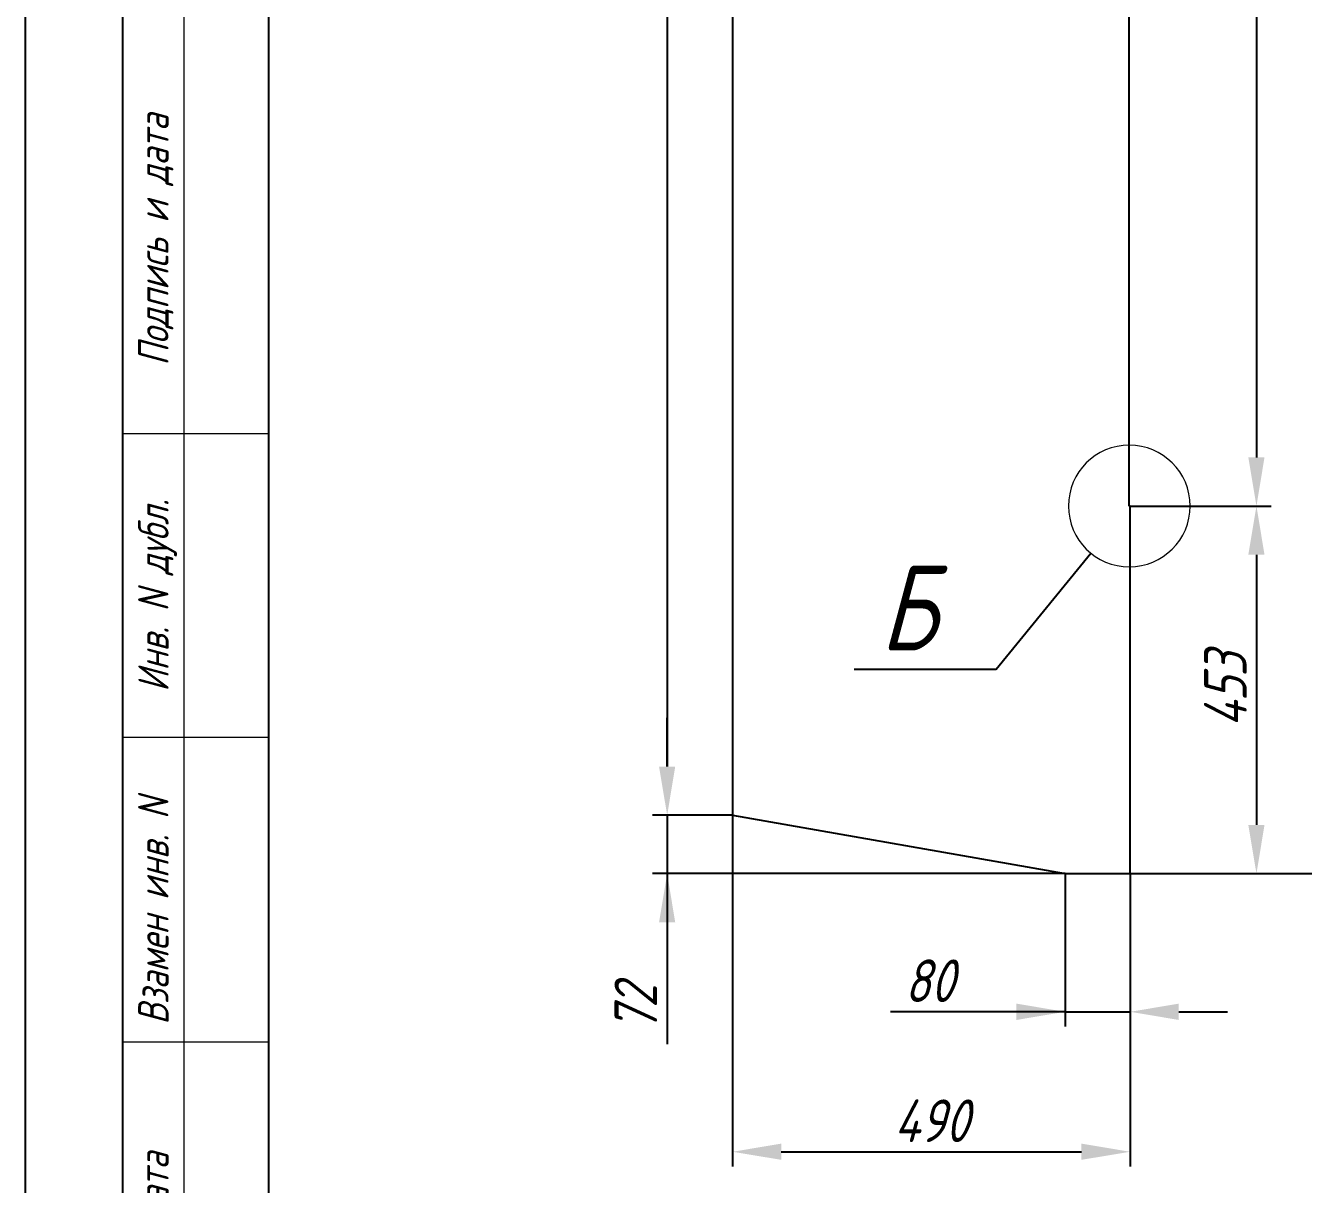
# Model space of a CAD drawing. Header units: millimetres. Extents: x -37166 to -34073, y -441 to 2979.
# Drawn here: x -36307 to -36202, y 653.6 to 748.9 of the extents above; entities that cross this region are included whole.
import ezdxf
from ezdxf.enums import TextEntityAlignment as Align

# ---------------------------------------------------------------- set-up
doc = ezdxf.new("R2010")
doc.units = ezdxf.units.MM
doc.header["$PDSIZE"] = -1
doc.linetypes.add('K5LT_THIN', pattern=[0])
doc.linetypes.add('SLD-Сплошная', pattern=[0])
for name, color, linetype in [('Frame', 6, 'Continuous'), ('ОСНОВНАЯ_НАДПИСЬ', 7, 'SLD-Сплошная'), ('ЧЕРТЕЖ', 7, 'Continuous')]:
    doc.layers.add(name, color=color, linetype=linetype)
doc.layers.add('Системный слой (1)', color=7, linetype='Continuous', true_color=0x909090)
doc.styles.add('SLDTEXTSTYLE0', font='ГОСТ тип А наклонный.ttf')
doc.styles.get("Standard").update_dxf_attribs({"font": 'ГОСТ тип А наклонный.ttf'})
doc.styles.add('ГОСТ', font='ГОСТ тип А.ttf', dxfattribs={"oblique": 15})
doc.dimstyles.new('dim1', dxfattribs={"dimtxt": 3.5, "dimasz": 4, "dimexe": 1.2, "dimexo": 0, "dimgap": 0.8, "dimtad": 1, "dimdec": 0, "dimdsep": 46, "dimtxsty": 'Standard', "dimcen": 5, "dimadec": 0, "dimazin": 0, "dimtfac": 1, "dimtdec": 0, "dimtmove": 0, "dimatfit": 3, "dimfxl": 0, "dimtolj": 1, "dimtzin": 0, "dimarcsym": 0})

# ---------------------------------------------------------------- blocks, each defined once
blk = doc.blocks.new('stamp-side-22600')
at = {"layer": 'Frame'}
blk.add_line((-12, 0), (-12, 145), dxfattribs=at)
at = {"layer": 'Frame', "lineweight": 13}
for p, q in [((-12, 145), (0, 145)), ((-12, 110), (0, 110)), ((0, 85), (-12, 85)), ((-12, 60), (0, 60)), ((0, 25), (-12, 25)), ((0, 0), (-12, 0))]:
    blk.add_line(p, q, dxfattribs=at)
at = {"layer": 'Frame', "color": 7, "lineweight": 13}
blk.add_line((-7, 145), (-7, 0), dxfattribs=at)
at = {"color": 7, "lineweight": 13, "style": 'ГОСТ', "oblique": 15}
for s, p in [('Подпись и дата', (-8.25, 115.55)), ('Инв. N дубл.', (-8.25, 88.76)), ('Взамен инв. N', (-8.25, 61.42)), ('Подпись и дата', (-8.25, 30.25)), ('Инв. N подл.', (-8.25, 2.97))]:
    blk.add_text(s, height=2.5, rotation=90, dxfattribs=at).set_placement(p)
blk = doc.blocks.new('stamp-side-w22600')
blk.add_blockref('stamp-side-22600', (0, 0))
blk = doc.blocks.new('A4-vert-gost-02-Neptun')
at = {"layer": 'Frame', "color": 7}
blk.add_lwpolyline([(0, 0), (0, 297), (210, 297), (210, 0)], close=True, dxfattribs=at)
at = {"layer": 'Frame'}
blk.add_lwpolyline([(20, 5), (20, 292), (205, 292), (205, 5)], close=True, dxfattribs=at)
blk.add_blockref('stamp-side-w22600', (20, 5))
at = {"layer": 'ОСНОВНАЯ_НАДПИСЬ', "lineweight": 13, "style": 'SLDTEXTSTYLE0', "oblique": 7.5}
blk.add_attdef('PAGE', text='', height=3.5, dxfattribs=at).set_placement((199.52, 7.97), align=Align.CENTER)
at = {"layer": 'ЧЕРТЕЖ', "style": 'ГОСТ', "oblique": 15}
blk.add_attdef('НОМЕР ЧЕРТЕЖА', text='', height=5, rotation=180, dxfattribs=at).set_placement((58.02, 285.18), align=Align.MIDDLE_CENTER)
blk.add_attdef('Номер чертежа', text='', height=7, dxfattribs=at).set_placement((141.15, 13.28), align=Align.MIDDLE_CENTER)
blk = doc.blocks.new('*D7181')
at = {"color": 0, "lineweight": -2}
for p, q in [((-36216.23, 709.38), (-36204.65, 709.38)), ((-36205.85, 705.38), (-36205.85, 683.18)), ((-36216.23, 679.18), (-36204.65, 679.18))]:
    blk.add_line(p, q, dxfattribs=at)
at = {"color": 0}
for points in [[(-36205.19, 705.38), (-36206.52, 705.38), (-36205.85, 709.38)], [(-36206.52, 683.18), (-36205.19, 683.18), (-36205.85, 679.18)]]:
    blk.add_solid(points, dxfattribs=at)
at = {"layer": 'Defpoints', "color": 0}
for p in [(-36216.23, 709.38), (-36216.23, 679.18), (-36205.85, 679.18)]:
    blk.add_point(p, dxfattribs=at)
at = {"color": 0, "insert": (-36208.4, 694.28), "char_height": 3.5, "attachment_point": 5, "rotation": 90}
blk.add_mtext('\\A1;453', dxfattribs=at)
blk = doc.blocks.new('*D7182')
at = {"color": 0, "lineweight": -2}
for p, q in [((-36216.23, 816.05), (-36204.65, 816.05)), ((-36205.85, 812.05), (-36205.85, 713.38)), ((-36216.23, 709.38), (-36204.65, 709.38))]:
    blk.add_line(p, q, dxfattribs=at)
at = {"color": 0}
for points in [[(-36205.19, 812.05), (-36206.52, 812.05), (-36205.85, 816.05)], [(-36206.52, 713.38), (-36205.19, 713.38), (-36205.85, 709.38)]]:
    blk.add_solid(points, dxfattribs=at)
at = {"layer": 'Defpoints', "color": 0}
for p in [(-36216.23, 816.05), (-36216.23, 709.38), (-36205.85, 709.38)]:
    blk.add_point(p, dxfattribs=at)
at = {"color": 0, "insert": (-36208.4, 762.72), "char_height": 3.5, "attachment_point": 5, "rotation": 90}
blk.add_mtext('\\A1;1600', dxfattribs=at)
blk = doc.blocks.new('*D7185')
at = {"color": 0, "lineweight": -2}
for p, q in [((-36216.23, 846.25), (-36195.33, 846.25)), ((-36196.53, 842.25), (-36196.53, 683.18)), ((-36216.23, 679.18), (-36195.33, 679.18))]:
    blk.add_line(p, q, dxfattribs=at)
at = {"color": 0}
for points in [[(-36195.86, 842.25), (-36197.19, 842.25), (-36196.53, 846.25)], [(-36197.19, 683.18), (-36195.86, 683.18), (-36196.53, 679.18)]]:
    blk.add_solid(points, dxfattribs=at)
at = {"layer": 'Defpoints', "color": 0}
for p in [(-36216.23, 846.25), (-36216.23, 679.18), (-36196.53, 679.18)]:
    blk.add_point(p, dxfattribs=at)
at = {"color": 0, "insert": (-36199.08, 808.52), "char_height": 3.5, "attachment_point": 5, "rotation": 90}
blk.add_mtext('\\A1;2506', dxfattribs=at)
blk = doc.blocks.new('*D7188')
at = {"color": 0, "lineweight": -2}
for p, q in [((-36221.57, 679.18), (-36221.57, 666.63)), ((-36216.23, 679.18), (-36216.23, 666.63)), ((-36221.57, 667.83), (-36235.91, 667.83)), ((-36225.57, 667.83), (-36229.57, 667.83)), ((-36221.57, 667.83), (-36216.23, 667.83)), ((-36212.23, 667.83), (-36208.23, 667.83))]:
    blk.add_line(p, q, dxfattribs=at)
at = {"color": 0}
for points in [[(-36225.57, 667.16), (-36225.57, 668.5), (-36221.57, 667.83)], [(-36212.23, 668.5), (-36212.23, 667.16), (-36216.23, 667.83)]]:
    blk.add_solid(points, dxfattribs=at)
at = {"layer": 'Defpoints', "color": 0}
for p in [(-36221.57, 679.18), (-36216.23, 679.18), (-36216.23, 667.83)]:
    blk.add_point(p, dxfattribs=at)
at = {"color": 0, "insert": (-36232.74, 670.38), "char_height": 3.5, "attachment_point": 5}
blk.add_mtext('\\A1;80', dxfattribs=at)
blk = doc.blocks.new('*D7189')
at = {"color": 0, "lineweight": -2}
for p, q in [((-36254.27, 687.98), (-36254.27, 691.98)), ((-36248.9, 683.98), (-36255.47, 683.98)), ((-36254.27, 683.98), (-36254.27, 679.18)), ((-36221.57, 679.18), (-36255.47, 679.18)), ((-36254.27, 679.18), (-36254.27, 665.17)), ((-36254.27, 675.18), (-36254.27, 671.18))]:
    blk.add_line(p, q, dxfattribs=at)
at = {"color": 0}
for points in [[(-36254.94, 687.98), (-36253.61, 687.98), (-36254.27, 683.98)], [(-36253.61, 675.18), (-36254.94, 675.18), (-36254.27, 679.18)]]:
    blk.add_solid(points, dxfattribs=at)
at = {"layer": 'Defpoints', "color": 0}
for p in [(-36248.9, 683.98), (-36254.27, 679.18), (-36221.57, 679.18)]:
    blk.add_point(p, dxfattribs=at)
at = {"color": 0, "insert": (-36256.85, 668.13), "char_height": 3.5, "attachment_point": 5, "rotation": 90}
blk.add_mtext('\\A1;72', dxfattribs=at)
blk = doc.blocks.new('*D7190')
at = {"color": 0, "lineweight": -2}
for p, q in [((-36248.9, 841.45), (-36255.47, 841.45)), ((-36254.27, 837.45), (-36254.27, 687.98)), ((-36248.9, 683.98), (-36255.47, 683.98))]:
    blk.add_line(p, q, dxfattribs=at)
at = {"color": 0}
for points in [[(-36253.61, 837.45), (-36254.94, 837.45), (-36254.27, 841.45)], [(-36254.94, 687.98), (-36253.61, 687.98), (-36254.27, 683.98)]]:
    blk.add_solid(points, dxfattribs=at)
at = {"layer": 'Defpoints', "color": 0}
for p in [(-36248.9, 841.45), (-36254.27, 683.98), (-36248.9, 683.98)]:
    blk.add_point(p, dxfattribs=at)
at = {"color": 0, "insert": (-36256.82, 762.72), "char_height": 3.5, "attachment_point": 5, "rotation": 90}
blk.add_mtext('\\A1;2362', dxfattribs=at)
blk = doc.blocks.new('*D7191')
at = {"color": 0, "lineweight": -2}
for p, q in [((-36248.9, 683.98), (-36248.9, 655.13)), ((-36216.23, 679.18), (-36216.23, 655.13)), ((-36244.9, 656.33), (-36220.23, 656.33))]:
    blk.add_line(p, q, dxfattribs=at)
at = {"color": 0}
for points in [[(-36244.9, 657), (-36244.9, 655.67), (-36248.9, 656.33)], [(-36220.23, 655.67), (-36220.23, 657), (-36216.23, 656.33)]]:
    blk.add_solid(points, dxfattribs=at)
at = {"layer": 'Defpoints', "color": 0}
for p in [(-36248.9, 683.98), (-36216.23, 679.18), (-36216.23, 656.33)]:
    blk.add_point(p, dxfattribs=at)
at = {"color": 0, "insert": (-36232.57, 658.88), "char_height": 3.5, "attachment_point": 5}
blk.add_mtext('\\A1;490', dxfattribs=at)

msp = doc.modelspace()

# ---------------------------------------------------------------- linework, layer by layer
at = {"color": 3}
for p, q in [((-36248.9, 841.449), (-36248.9, 683.982)), ((-36216.3, 709.382), (-36216.3, 816.049)), ((-36216.233, 709.382), (-36216.3, 709.382)), ((-36216.233, 679.182), (-36216.233, 709.382)), ((-36248.9, 683.982), (-36221.566, 679.182)), ((-36221.566, 679.182), (-36216.233, 679.182))]:
    msp.add_line(p, q, dxfattribs=at)
at = {"layer": 'Системный слой (1)', "color": 7, "linetype": 'K5LT_THIN', "lineweight": 18}
msp.add_arc((-36216.3, 709.382), 5, 0, 359.99999, dxfattribs=at)

# ---------------------------------------------------------------- block references
at = {"color": 2, "lineweight": 100, "ltscale": 0.4}
msp.add_blockref('A4-vert-gost-02-Neptun', (-36306.989, 600.351), dxfattribs=at)

# ---------------------------------------------------------------- dimensions: what is measured, and where the dimension line sits
for base, p1, p2, picture, middle in [((-36196.526, 679.182), (-36216.233, 846.249), (-36216.233, 679.182), '*D7185', (-36196.526, 808.516)), ((-36254.275, 683.982), (-36248.9, 841.449), (-36248.9, 683.982), '*D7190', (-36254.275, 762.716)), ((-36205.853, 709.382), (-36216.233, 816.049), (-36216.233, 709.382), '*D7182', (-36205.853, 762.716)), ((-36205.853, 679.182), (-36216.233, 709.382), (-36216.233, 679.182), '*D7181', (-36205.853, 694.282)), ((-36254.275, 679.182), (-36248.9, 683.982), (-36221.566, 679.182), '*D7189', (-36254.275, 668.129))]:
    dim = msp.add_linear_dim(base=base, p1=p1, p2=p2, angle=90, dimstyle='dim1', override={"dimlfac": 15, "dimsah": 1})
    dim.commit()
    dim.dimension.update_dxf_attribs({"geometry": picture, "text_midpoint": middle, "dimtype": 160})
for base, p1, override, picture, middle in [((-36216.233, 656.333), (-36248.9, 683.982), {"dimlfac": 15, "dimsah": 1}, '*D7191', (-36232.566, 656.333)), ((-36216.233, 667.828), (-36221.566, 679.182), {"dimlfac": 15, "dimtxsty": 'Standard', "dimsah": 1, "dimtolj": 1}, '*D7188', (-36232.738, 667.828))]:
    dim = msp.add_linear_dim(base=base, p1=p1, p2=(-36216.233, 679.182), dimstyle='dim1', override=override)
    dim.commit()
    dim.dimension.update_dxf_attribs({"geometry": picture, "text_midpoint": middle, "dimtype": 160})

# ---------------------------------------------------------------- next in the draw order: texts
at = {"color": 7, "insert": (-36236.805, 697.516), "char_height": 7, "attachment_point": 7, "style": 'ГОСТ', "bg_fill": 2}
msp.add_mtext('{\\A1;Б}', dxfattribs=at)

# ---------------------------------------------------------------- next in the draw order: linework, layer by layer
at = {"color": 7}
msp.add_lwpolyline([(-36238.909, 695.977), (-36227.236, 695.977), (-36219.461, 705.508)], dxfattribs=at)

doc.saveas('drawing.dxf')
